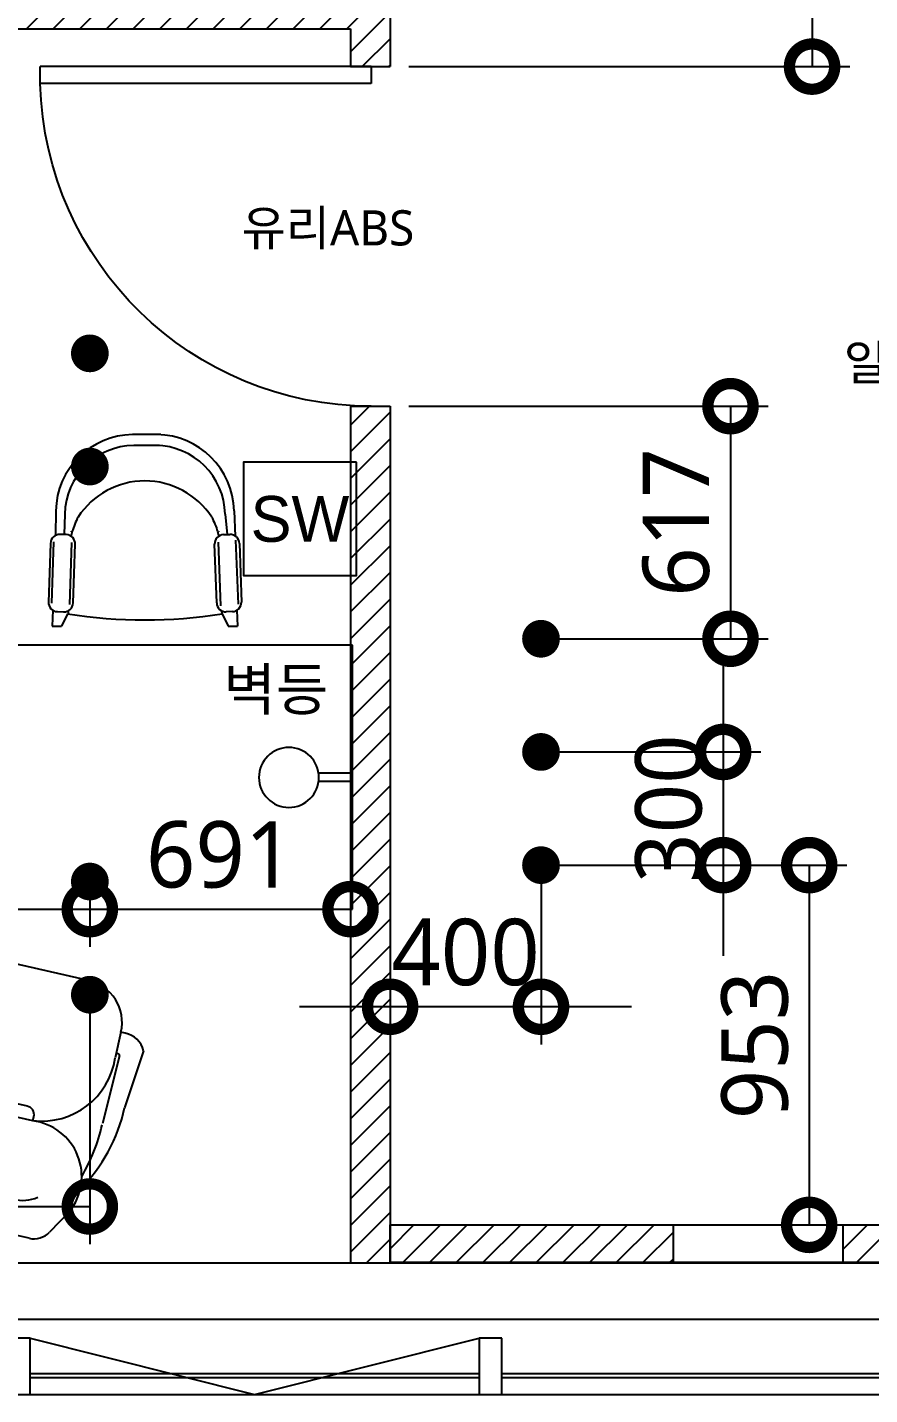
# Model space of a CAD drawing. Header units: metres. Extents: x 11578468 to 47831421, y -58341524 to -14256839.
# Drawn here: x 23747796 to 23750029, y -29045056 to -29041432 of the extents above; entities that cross this region are included whole.
import ezdxf
from ezdxf.enums import TextEntityAlignment as Align

# ---------------------------------------------------------------- set-up
doc = ezdxf.new("R2010")
doc.units = ezdxf.units.M
doc.header["$LTSCALE"] = 50
doc.header["$MEASUREMENT"] = 0
doc.layers.get('0').update_dxf_attribs({"linetype": 'CONTINUOUS'})
doc.layers.get('DEFPOINTS').update_dxf_attribs({"linetype": 'CONTINUOUS'})
doc.layers.add('002_전_다운라이트', color=40, linetype='CONTINUOUS', lineweight=9)
for name, color, linetype in [('03-TEXT', 3, 'CONTINUOUS'), ('CO-DOOR', 8, 'CONTINUOUS'), ('LAY', 3, 'CONTINUOUS'), ('S-DIM', 7, 'CONTINUOUS'), ('WAL', 3, 'CONTINUOUS'), ('wall', 3, 'CONTINUOUS'), ('신설_SW', 10, 'CONTINUOUS')]:
    doc.layers.add(name, color=color, linetype=linetype)
doc.styles.add('DAWIN', font='NanumSquareR.ttf')
doc.styles.add('맑은 고딕', font='malgun.ttf')
doc.styles.add('울릉도L', font='Expo M.ttf')
doc.dimstyles.new('80', dxfattribs={"dimscale": 80, "dimtxt": 2.2, "dimasz": 3, "dimexe": 1.25, "dimexo": 0.625, "dimtad": 1, "dimdec": 0, "dimzin": 0, "dimdsep": 46, "dimlunit": 6, "dimtxsty": 'DAWIN', "dimblk1": 'DOTSMALL', "dimblk2": 'DOTSMALL', "dimsah": 1, "dimcen": 0.001, "dimclrd": 1, "dimclre": 1, "dimclrt": 3, "dimadec": 0, "dimazin": 0, "dimtfac": 1, "dimtdec": 0, "dimtix": 1, "dimtmove": 2, "dimatfit": 3, "dimldrblk": 'DOTSMALL', "dimfxl": 1.25, "dimtolj": 1, "dimtzin": 0, "dimarcsym": 0})
pattern_1 = [(45, (35200, -25360), (-35.35533906, 35.35533906), [])]

# ---------------------------------------------------------------- blocks, each defined once
blk = doc.blocks.new('슬하_전기')
at = {"layer": 'CO-DOOR'}
h = blk.add_hatch(dxfattribs=at)
h.set_pattern_fill('_USER', color=256, scale=50, angle=45, pattern_type=0)
h.set_pattern_definition(pattern_1)
h.paths.add_polyline_path([(11560965.8, -14338131.7), (11563498.8, -14338131.7), (11563498.8, -14338231.7), (11563603.8, -14338231.7), (11563603.8, -14336311.7), (11563498.8, -14336311.7), (11563498.8, -14338026.7), (11560965.8, -14338026.7), (11560965.8, -14335311.7), (11563498.8, -14335311.7), (11563498.8, -14335411.7), (11563603.8, -14335411.7), (11563603.8, -14335206.7), (11560965.8, -14335206.7), (11560965.8, -14334706.7), (11560860.8, -14334706.7), (11560860.8, -14335206.7), (11560860.8, -14338026.7), (11560436.8, -14338026.7), (11560436.8, -14338131.7), (11560436.9, -14341401.9), (11560541.9, -14341401.9), (11560541.8, -14338131.7)])
h.paths.add_polyline_path([(11560486.9, -14340107.9), (11560486.9, -14340601.9), (11560536.9, -14340601.9), (11560536.9, -14341401.9), (11560436.9, -14341401.9), (11560436.9, -14340601.9), (11560436.9, -14340107.9)], flags=16)
h = blk.add_hatch(dxfattribs=at)
h.set_pattern_fill('_USER', color=256, scale=50, angle=45, pattern_type=0)
h.set_pattern_definition(pattern_1)
h.paths.add_polyline_path([(11563498.8, -14341402), (11563603.9, -14341402), (11563603.9, -14341301.7), (11563603.8, -14339131.7), (11563498.8, -14339131.7)])
h.paths.add_polyline_path([(11565008.8, -14339741.7), (11565008.8, -14339431.7), (11564903.8, -14339431.7), (11564903.8, -14341301.7), (11564903.9, -14341301.7), (11564903.9, -14341402), (11565419.8, -14341402), (11565419.8, -14339741.7)])
h = blk.add_hatch(dxfattribs=at)
h.set_pattern_fill('_USER', color=256, scale=50, angle=45, pattern_type=0)
h.set_pattern_definition([(45, (74837.56, -59074.227), (-35.35533906, 35.35533906), [])])
h.paths.add_polyline_path([(11564803.9, -14341401.7), (11564903.9, -14341401.7), (11564903.9, -14341301.7), (11564803.9, -14341301.7)])
h.paths.add_polyline_path([(11564353.9, -14341401.7), (11564353.9, -14341301.7), (11563603.9, -14341301.7), (11563603.9, -14341401.7)])
for p, q in [((11560965.8, -14338131.7), (11563498.8, -14338131.7)), ((11563498.8, -14338231.7), (11563603.8, -14338231.7)), ((11563498.8, -14339131.7), (11563603.8, -14339131.7)), ((11562996.3, -14339206.9), (11562920.9, -14339206.9)), ((11562992.2, -14339235.6), (11562924.3, -14339235.6)), ((11562717.6, -14339409.1), (11562717.1, -14339474.2)), ((11562741.4, -14339417.5), (11562739.7, -14339472)), ((11562774.6, -14339429.8), (11562772.5, -14339434.4)), ((11562776.7, -14339425.7), (11562774.6, -14339429.8)), ((11563131, -14339425.7), (11563133.1, -14339429.8)), ((11563133.1, -14339429.8), (11563135.2, -14339434.4)), ((11563166.5, -14339417.5), (11563171.5, -14339471.9)), ((11563190.1, -14339409.1), (11563193.4, -14339475.9)), ((11562760.2, -14339467.3), (11562759.3, -14339470.8)), ((11562761.3, -14339463.4), (11562760.2, -14339467.3)), ((11562762.7, -14339459.2), (11562761.3, -14339463.4)), ((11562764.4, -14339454.5), (11562762.7, -14339459.2)), ((11562766.2, -14339449.5), (11562764.4, -14339454.5)), ((11562768.2, -14339444.4), (11562766.2, -14339449.5)), ((11562770.3, -14339439.3), (11562768.2, -14339444.4)), ((11562772.5, -14339434.4), (11562770.3, -14339439.3)), ((11563135.2, -14339434.4), (11563137.4, -14339439.3)), ((11563137.4, -14339439.3), (11563139.5, -14339444.4)), ((11563139.5, -14339444.4), (11563141.5, -14339449.5)), ((11563141.5, -14339449.5), (11563143.3, -14339454.5)), ((11563143.3, -14339454.5), (11563144.9, -14339459.2)), ((11563144.9, -14339459.2), (11563146.4, -14339463.4)), ((11563146.4, -14339463.4), (11563147.5, -14339467.3)), ((11563147.5, -14339467.3), (11563148.4, -14339470.8)), ((11562703.5, -14339495.3), (11562698.1, -14339650.9)), ((11562711.6, -14339491.7), (11562706, -14339653.4)), ((11562745.3, -14339472.2), (11562729, -14339471.6)), ((11562759.6, -14339492.6), (11562754.4, -14339657.2)), ((11562758.5, -14339474.1), (11562757.9, -14339477.2)), ((11562759.3, -14339470.8), (11562758.5, -14339474.1)), ((11562763.6, -14339653.2), (11562769, -14339497.6)), ((11563144.1, -14339653.2), (11563138.7, -14339497.6)), ((11563147.9, -14339492.3), (11563153.9, -14339661.1)), ((11563148.4, -14339470.8), (11563149.6, -14339476.1)), ((11563162.4, -14339472.2), (11563178.7, -14339471.6)), ((11563194.2, -14339486.8), (11563200.8, -14339656.5)), ((11563204.2, -14339495.3), (11563209.6, -14339650.9)), ((11562709.5, -14339672.5), (11562708.1, -14339714.8)), ((11562721.8, -14339676.3), (11562738.2, -14339676.9)), ((11562749.1, -14339682), (11562732.7, -14339714.8)), ((11562750.4, -14339674.1), (11562750.1, -14339682)), ((11563158.6, -14339682), (11563158.2, -14339674.5)), ((11563158.6, -14339682), (11563175, -14339714.8)), ((11563185.9, -14339676.3), (11563169.5, -14339676.9)), ((11563197.6, -14339672.8), (11563199.6, -14339714.8)), ((11562708.1, -14339714.8), (11562732.7, -14339714.8)), ((11563175, -14339714.8), (11563199.6, -14339714.8)), ((11563503.8, -14339764.8), (11562003.8, -14339764.8)), ((11563503.8, -14340464.8), (11563503.8, -14339764.8)), ((11562003.8, -14340464.8), (11563503.8, -14340464.8)), ((11562478.7, -14340579.4), (11562803.8, -14340653.5)), ((11562890.4, -14340791.2), (11562875.1, -14340858.5)), ((11562901.6, -14340793.7), (11562890.4, -14340791.2)), ((11562882.4, -14340848.3), (11562877.6, -14340847.3)), ((11562950, -14340840.2), (11562900.2, -14340991.6)), ((11562886.9, -14340854), (11562841.5, -14341032.6)), ((11562642.2, -14340987), (11562479.9, -14340950)), ((11562656.9, -14341025.8), (11562449.8, -14340978.6)), ((11562656.9, -14341025.8), (11562659.5, -14341014.6)), ((11562646.7, -14341337.2), (11562324, -14341263.6)), ((11562754.3, -14341266), (11562700.7, -14341321.2)), ((11558129.9, -14341402), (11565419.8, -14341402)), ((11557749.8, -14341551.7), (11574908.4, -14341551.7)), ((11563839.8, -14341696.7), (11562649.8, -14341696.7)), ((11563839.8, -14341706.7), (11562649.8, -14341706.7)), ((11565089.8, -14341696.7), (11563899.8, -14341696.7)), ((11565089.8, -14341706.7), (11563899.8, -14341706.7)), ((11557749.8, -14341751.7), (11574991.3, -14341751.7))]:
    blk.add_line(p, q, dxfattribs=at)
at = {"layer": 'CO-DOOR', "extrusion": (0, 0, -1)}
for p, q in [((11562676.3, -14338276.7), (11562676.3, -14338231.7)), ((11563553.8, -14338231.7), (11562676.3, -14338231.7)), ((11563553.8, -14338231.7), (11563553.8, -14338276.7)), ((11563553.8, -14338276.7), (11562676.3, -14338276.7))]:
    blk.add_line(p, q, dxfattribs=at)
at = {"layer": 'CO-DOOR'}
for points in [[(11563603.8, -14336311.7), (11563603.8, -14338231.7)], [(11563498.8, -14338131.7), (11563498.8, -14338231.7)], [(11563498.8, -14339131.7), (11563498.8, -14341401.9)], [(11563603.8, -14339131.7), (11563603.9, -14341401.9)], [(11564903.9, -14341401.7), (11563603.9, -14341401.7), (11563603.9, -14341301.7), (11564903.9, -14341301.7), (11564903.9, -14341401.7)], [(11564353.9, -14341301.7), (11564353.9, -14341401.9)], [(11564803.9, -14341301.7), (11564803.9, -14341401.9)], [(11562649.8, -14341601.7), (11563244.8, -14341751.7), (11563839.8, -14341601.7)]]:
    blk.add_lwpolyline(points, dxfattribs=at)
for points in [[(11562649.8, -14341601.7), (11562589.8, -14341601.7), (11562589.8, -14341751.7), (11562649.8, -14341751.7)], [(11563899.8, -14341601.7), (11563839.8, -14341601.7), (11563839.8, -14341751.7), (11563899.8, -14341751.7)]]:
    blk.add_lwpolyline(points, close=True, dxfattribs=at)
at = {"layer": 'CO-DOOR', "extrusion": (0, 0, -1)}
blk.add_arc((-11563553.8, -14338254.2), 877.5, 270, 358.5307, dxfattribs=at)
at = {"layer": 'CO-DOOR'}
for centre, radius, start, end in [((11562924.4, -14339413.7), 206.8, 90.8381, 178.7143), ((11562983.3, -14339413.7), 206.8, 1.2856, 89.1619), ((11562927.4, -14339421.7), 186.1, 90.8381, 178.7144), ((11562980.5, -14339421.7), 186.1, 1.2856, 89.1619), ((11562953.8, -14339541.3), 211.5, 33.1238, 146.8761), ((11562953.8, -14339541.3), 211.5, 158.2783, 158.4011), ((11562953.8, -14339541.3), 211.5, 21.5989, 21.7217), ((11562728.1, -14339496.2), 24.6, 88.0002, 178.0003), ((11562744.5, -14339496.8), 24.6, 357.9998, 88.0001), ((11563163.2, -14339496.8), 24.6, 92, 182.0003), ((11563179.6, -14339496.2), 24.6, 2.0002, 91.9997), ((11562722.7, -14339651.7), 24.6, 178.0001, 268.0003), ((11563185, -14339651.7), 24.6, 271.9999, 2.0001), ((11562739, -14339652.3), 24.6, 268.0001, 358), ((11562953.8, -14338410.3), 1288, 260.8522, 279.1478), ((11563168.7, -14339652.3), 24.6, 181.9999, 272.0001), ((11562778.3, -14340765.6), 115, 347.1598, 77.1598), ((11562890.8, -14340853.5), 60.7, 12.6521, 79.7401), ((11562680.8, -14340830.3), 196.3, 263.0432, 351.7349), ((11562881.2, -14340854), 5.75, 345.4357, 77.1598), ((11562637, -14341009.4), 23, 347.1598, 77.1598), ((11562463.9, -14340893.8), 447.1, 315.4486, 347.3673), ((11562637.3, -14341173.6), 149.1, 321.6875, 82.4449), ((11562376, -14340931.9), 476.1, 329.5598, 347.2579), ((11562630.5, -14341142.6), 94.2, 254.7008, 294.5365), ((11562659.5, -14341281.1), 57.5, 257.1598, 315.8492)]:
    blk.add_arc(centre, radius, start, end, dxfattribs=at)
at = {"layer": 'CO-DOOR', "style": '맑은 고딕'}
for s, p in [('유리ABS', (11563439.1, -14338659.1)), ('일반ABS', (11565035.2, -14339016.5))]:
    blk.add_text(s, height=93.33, rotation=360, dxfattribs=at).set_placement(p, align=Align.MIDDLE_CENTER)
blk = doc.blocks.new('A$C37E12833')
at = {"layer": 'LAY'}
for p, q in [((67.5, 84.7), (67.5, 0)), ((89.7, 84.4), (89.7, 0)), ((67.5, 0), (89.7, 0))]:
    blk.add_line(p, q, dxfattribs=at)
blk.add_circle((79.5, 163.3), 79.5, dxfattribs=at)
blk = doc.blocks.new('A$C8d63ac80')
at = {"layer": '002_전_다운라이트', "const_width": 50}
blk.add_lwpolyline([(50, 75, 1), (100, 75, 1)], format="xyb", close=True, dxfattribs=at)
blk = doc.blocks.new('TMSXNLS')
at = {"layer": '신설_SW', "color": 240, "linetype": 'Continuous'}
blk.add_lwpolyline([(11559356.3, -14268182.3), (11559056.3, -14268182.3), (11559056.3, -14268482.3), (11559356.3, -14268482.3)], close=True, dxfattribs=at)
at = {"layer": '신설_SW', "color": 240, "linetype": 'Continuous', "style": '울릉도L'}
blk.add_text('SW', height=121.4, dxfattribs=at).set_placement((11559206.3, -14268332.3), align=Align.MIDDLE_CENTER)
blk = doc.blocks.new('_DOTSMALL')
at = {"color": 0, "linetype": 'ByBlock', "const_width": 0.5}
blk.add_lwpolyline([(-0.0625, 0, 1), (0.0625, 0, 1)], format="xyb", close=True, dxfattribs=at)
blk = doc.blocks.new('*D2717')
at = {"layer": 'DEFPOINTS', "color": 0}
for p in [(23748757.8, -29042435.6), (23749157.8, -29043052.1), (23749660.2, -29043052.1)]:
    blk.add_point(p, dxfattribs=at)
at = {"layer": 'S-DIM', "color": 1, "lineweight": -2, "ltscale": 10}
for p, q in [((23748807.8, -29042435.6), (23749760.2, -29042435.6)), ((23749660.2, -29042435.6), (23749660.2, -29043052.1)), ((23749207.8, -29043052.1), (23749760.2, -29043052.1))]:
    blk.add_line(p, q, dxfattribs=at)
at = {"layer": 'S-DIM', "color": 1, "lineweight": -2, "xscale": 240, "yscale": 240, "zscale": 240}
for p, rotation in [((23749660.2, -29042435.6), 90), ((23749660.2, -29043052.1), 270)]:
    blk.add_blockref('_DOTSMALL', p, dxfattribs=dict(at, rotation=rotation))
at = {"layer": 'S-DIM', "color": 3, "ltscale": 10, "insert": (23749516.3, -29042743.8), "char_height": 176, "attachment_point": 5, "rotation": 90, "style": 'DAWIN'}
blk.add_mtext('\\A1;617', dxfattribs=at)
blk = doc.blocks.new('*D2718')
at = {"layer": 'DEFPOINTS', "color": 0}
for p in [(23749157.8, -29043352.1), (23749157.8, -29043652.1), (23749640.7, -29043652.1)]:
    blk.add_point(p, dxfattribs=at)
at = {"layer": 'S-DIM', "color": 1, "lineweight": -2, "ltscale": 10}
for p, q in [((23749640.7, -29043112.1), (23749640.7, -29043892.1)), ((23749207.8, -29043352.1), (23749740.7, -29043352.1)), ((23749207.8, -29043652.1), (23749740.7, -29043652.1))]:
    blk.add_line(p, q, dxfattribs=at)
at = {"layer": 'S-DIM', "color": 1, "lineweight": -2, "xscale": 240, "yscale": 240, "zscale": 240}
for p, rotation in [((23749640.7, -29043352.1), 270), ((23749640.7, -29043652.1), 90)]:
    blk.add_blockref('_DOTSMALL', p, dxfattribs=dict(at, rotation=rotation))
at = {"layer": 'S-DIM', "color": 3, "ltscale": 10, "insert": (23749496.8, -29043502.1), "char_height": 176, "attachment_point": 5, "rotation": 90, "style": 'DAWIN'}
blk.add_mtext('\\A1;300', dxfattribs=at)
blk = doc.blocks.new('*D2719')
at = {"layer": 'DEFPOINTS', "color": 0}
for p in [(23748757.8, -29043652.1), (23749157.8, -29043652.1), (23748757.8, -29044027.5)]:
    blk.add_point(p, dxfattribs=at)
at = {"layer": 'S-DIM', "color": 1, "lineweight": -2, "ltscale": 10}
for p, q in [((23748757.8, -29043702.1), (23748757.8, -29044127.5)), ((23749157.8, -29043702.1), (23749157.8, -29044127.5)), ((23749397.8, -29044027.5), (23748517.8, -29044027.5))]:
    blk.add_line(p, q, dxfattribs=at)
at = {"layer": 'S-DIM', "color": 1, "lineweight": -2, "xscale": 240, "yscale": 240, "zscale": 240}
blk.add_blockref('_DOTSMALL', (23748757.8, -29044027.5), dxfattribs=at)
at = {"layer": 'S-DIM', "color": 1, "lineweight": -2, "xscale": 240, "yscale": 240, "zscale": 240, "rotation": 180}
blk.add_blockref('_DOTSMALL', (23749157.8, -29044027.5), dxfattribs=at)
at = {"layer": 'S-DIM', "color": 3, "ltscale": 10, "insert": (23748957.8, -29043883.6), "char_height": 176, "attachment_point": 5, "style": 'DAWIN'}
blk.add_mtext('\\A1;400', dxfattribs=at)
blk = doc.blocks.new('*D2720')
at = {"layer": 'DEFPOINTS', "color": 0}
for p in [(23749157.8, -29043652.1), (23749157.8, -29044605.6), (23749868.9, -29044605.6)]:
    blk.add_point(p, dxfattribs=at)
at = {"layer": 'S-DIM', "color": 1, "lineweight": -2, "ltscale": 10}
for p, q in [((23749207.8, -29043652.1), (23749968.9, -29043652.1)), ((23749868.9, -29043652.1), (23749868.9, -29044605.6)), ((23749207.8, -29044605.6), (23749968.9, -29044605.6))]:
    blk.add_line(p, q, dxfattribs=at)
at = {"layer": 'S-DIM', "color": 1, "lineweight": -2, "xscale": 240, "yscale": 240, "zscale": 240}
for p, rotation in [((23749868.9, -29043652.1), 90), ((23749868.9, -29044605.6), 270)]:
    blk.add_blockref('_DOTSMALL', p, dxfattribs=dict(at, rotation=rotation))
at = {"layer": 'S-DIM', "color": 3, "ltscale": 10, "insert": (23749725, -29044128.9), "char_height": 176, "attachment_point": 5, "rotation": 90, "style": 'DAWIN'}
blk.add_mtext('\\A1;953', dxfattribs=at)
blk = doc.blocks.new('*D2721')
at = {"layer": 'DEFPOINTS', "color": 0}
for p in [(23749157.8, -29040652.1), (23748757.8, -29041535.6), (23749876.3, -29041535.6)]:
    blk.add_point(p, dxfattribs=at)
at = {"layer": 'S-DIM', "color": 1, "lineweight": -2, "ltscale": 10}
for p, q in [((23749207.8, -29040652.1), (23749976.3, -29040652.1)), ((23749876.3, -29040652.1), (23749876.3, -29041535.6)), ((23748807.8, -29041535.6), (23749976.3, -29041535.6))]:
    blk.add_line(p, q, dxfattribs=at)
at = {"layer": 'S-DIM', "color": 1, "lineweight": -2, "xscale": 240, "yscale": 240, "zscale": 240}
for p, rotation in [((23749876.3, -29040652.1), 90), ((23749876.3, -29041535.6), 270)]:
    blk.add_blockref('_DOTSMALL', p, dxfattribs=dict(at, rotation=rotation))
at = {"layer": 'S-DIM', "color": 3, "ltscale": 10, "insert": (23749732.4, -29041093.8), "char_height": 176, "attachment_point": 5, "rotation": 90, "style": 'DAWIN'}
blk.add_mtext('\\A1;883', dxfattribs=at)
blk = doc.blocks.new('*D2726')
at = {"layer": 'DEFPOINTS', "color": 0}
for p in [(23747961.8, -29043695.6), (23748652.8, -29043695.6), (23748652.8, -29043768.7)]:
    blk.add_point(p, dxfattribs=at)
at = {"layer": 'S-DIM', "color": 1, "lineweight": -2, "ltscale": 10}
for p, q in [((23747961.8, -29043745.6), (23747961.8, -29043868.7)), ((23747961.8, -29043768.7), (23748652.8, -29043768.7)), ((23748652.8, -29043745.6), (23748652.8, -29043868.7))]:
    blk.add_line(p, q, dxfattribs=at)
at = {"layer": 'S-DIM', "color": 1, "lineweight": -2, "xscale": 240, "yscale": 240, "zscale": 240, "rotation": 180}
blk.add_blockref('_DOTSMALL', (23747961.8, -29043768.7), dxfattribs=at)
at = {"layer": 'S-DIM', "color": 1, "lineweight": -2, "xscale": 240, "yscale": 240, "zscale": 240}
blk.add_blockref('_DOTSMALL', (23748652.8, -29043768.7), dxfattribs=at)
at = {"layer": 'S-DIM', "color": 3, "ltscale": 10, "insert": (23748307.3, -29043624.8), "char_height": 176, "attachment_point": 5, "style": 'DAWIN'}
blk.add_mtext('\\A1;691', dxfattribs=at)
blk = doc.blocks.new('*D2727')
at = {"layer": 'DEFPOINTS', "color": 0}
for p in [(23746361.8, -29043995.6), (23747961.8, -29043995.6), (23747961.8, -29044556.8)]:
    blk.add_point(p, dxfattribs=at)
at = {"layer": 'S-DIM', "color": 1, "lineweight": -2, "ltscale": 10}
for p, q in [((23746361.8, -29044045.6), (23746361.8, -29044656.8)), ((23747961.8, -29044045.6), (23747961.8, -29044656.8)), ((23746361.8, -29044556.8), (23747961.8, -29044556.8))]:
    blk.add_line(p, q, dxfattribs=at)
at = {"layer": 'S-DIM', "color": 1, "lineweight": -2, "xscale": 240, "yscale": 240, "zscale": 240, "rotation": 180}
blk.add_blockref('_DOTSMALL', (23746361.8, -29044556.8), dxfattribs=at)
at = {"layer": 'S-DIM', "color": 1, "lineweight": -2, "xscale": 240, "yscale": 240, "zscale": 240}
blk.add_blockref('_DOTSMALL', (23747961.8, -29044556.8), dxfattribs=at)
at = {"layer": 'S-DIM', "color": 3, "ltscale": 10, "insert": (23747161.8, -29044395.9), "char_height": 176, "attachment_point": 5, "style": 'DAWIN'}
blk.add_mtext('\\A1;1,600', dxfattribs=at)

msp = doc.modelspace()

# ---------------------------------------------------------------- block references
msp.add_blockref('TMSXNLS', (12189312.5, -14774402.1))
at = {"layer": '002_전_다운라이트'}
for p, rotation in [((23748036.8, -29042370.6), 90), ((23748036.8, -29042670.6), 90), ((23749082.8, -29042977.1), 270), ((23749082.8, -29043277.1), 270), ((23749082.8, -29043577.1), 270), ((23748036.8, -29043770.6), 90), ((23748036.8, -29044070.6), 90)]:
    msp.add_blockref('A$C8d63ac80', p, dxfattribs=dict(at, rotation=rotation))
at = {"layer": 'WAL', "xscale": -0.999759348109365, "yscale": 0.999759348109365, "zscale": 0.999759348109365, "rotation": 89.99999999999994}
msp.add_blockref('A$C37E12833', (23748652.8, -29043340.1), dxfattribs=at)
at = {"layer": 'wall'}
msp.add_blockref('슬하_전기', (12185153.9, -14703303.9), dxfattribs=at)

# ---------------------------------------------------------------- texts
at = {"layer": '03-TEXT', "style": '맑은 고딕'}
msp.add_text('벽등', height=111.11, dxfattribs=at).set_placement((23748315.5, -29043130.6), align=Align.TOP_LEFT)

# ---------------------------------------------------------------- dimensions: what is measured, and where the dimension line sits
at = {"layer": 'S-DIM', "ltscale": 10}
for base, p1, p2, picture, middle in [((23749876.289, -29041535.5666), (23749157.7942, -29040652.1234), (23748757.7942, -29041535.5666), '*D2721', (23749732.3889, -29041093.845)), ((23749660.2397, -29043052.1234), (23748757.7942, -29042435.5666), (23749157.7942, -29043052.1234), '*D2717', (23749516.3396, -29042743.845)), ((23749640.7, -29043652.1), (23749157.8, -29043352.1), (23749157.8, -29043652.1), '*D2718', (23749496.8, -29043502.1)), ((23749868.8789, -29044605.5939), (23749157.7942, -29043652.1234), (23749157.7942, -29044605.5939), '*D2720', (23749724.9788, -29044128.8586))]:
    dim = msp.add_linear_dim(base=base, p1=p1, p2=p2, angle=90, dimstyle='80', dxfattribs=at)
    dim.commit()
    dim.dimension.update_dxf_attribs({"geometry": picture, "text_midpoint": middle})
for base, p1, p2, picture, middle in [((23748652.8, -29043768.7), (23747961.8, -29043695.6), (23748652.8, -29043695.6), '*D2726', (23748307.3, -29043624.8)), ((23748757.8, -29044027.5), (23749157.8, -29043652.1), (23748757.8, -29043652.1), '*D2719', (23748957.8, -29043883.6)), ((23747961.8, -29044556.8), (23746361.8, -29043995.6), (23747961.8, -29043995.6), '*D2727', (23747161.8, -29044395.9))]:
    dim = msp.add_linear_dim(base=base, p1=p1, p2=p2, dimstyle='80', dxfattribs=at)
    dim.commit()
    dim.dimension.update_dxf_attribs({"geometry": picture, "text_midpoint": middle})

doc.saveas('drawing.dxf')
